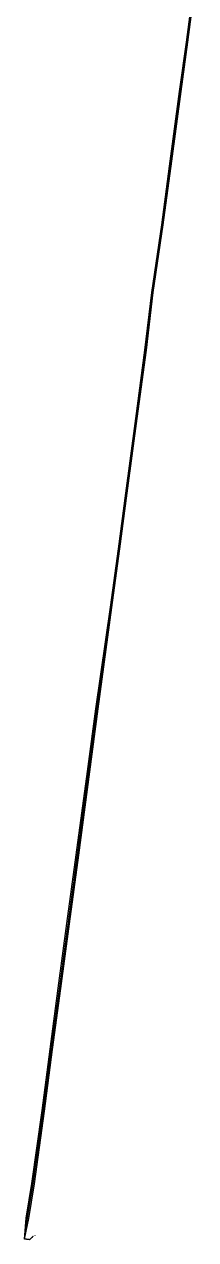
# Model space of a CAD drawing. Header units: metres. Extents: x 275221 to 280529, y 6121714 to 6133118.
# Drawn here: x 278792 to 279471, y 6121714 to 6126541 of the extents above; entities that cross this region are included whole.
import ezdxf

# ---------------------------------------------------------------- set-up
doc = ezdxf.new("R2010")
doc.units = ezdxf.units.M
doc.linetypes.add('Cable Exist OH', pattern=[1, 1, 0])
doc.layers.add('Mains_HV_EXT', color=7, linetype='Continuous')
doc.layers.add('Mains_TR_EXT', color=7, linetype='Continuous')
doc.styles.get("Standard").update_dxf_attribs({"font": 'arial.ttf'})
doc.linetypes.add('Cable E OH', pattern='A,9.4,["E",Standard,S=1.7,R=0,X=0,Y=-1],0', length=9.4)

msp = doc.modelspace()

# ---------------------------------------------------------------- linework, layer by layer
at = {"layer": 'Mains_HV_EXT', "linetype": 'Cable E OH'}
for points in [[(278792.3, 6121716.7), (278798.9, 6121799.6), (278821.8, 6121937.1), (278862.3, 6122226.6), (278894.5, 6122471.1), (278926.9, 6122713), (278961.2, 6122969.9), (278997.8, 6123242.8), (279042.1, 6123574.2), (279075.2, 6123823.1), (279133.4, 6124225.9), (279164.8, 6124458.5), (279194.2, 6124678.8), (279234.1, 6124975.3), (279270.2, 6125246.9), (279297.3, 6125476.5), (279337, 6125744.8), (279367.9, 6125977.6), (279407.6, 6126274), (279434.3, 6126470.5), (279465.2, 6126702.8)], [(278792.3, 6121716.7), (278809.6, 6121797.7), (278831.8, 6121935.7), (278872.2, 6122225.2), (278904.4, 6122469.6), (278936.8, 6122711.6), (278971.2, 6122968.5), (279007.7, 6123241.3), (279052.1, 6123572.8), (279085.2, 6123821.8), (279139.4, 6124225.5), (279170.6, 6124458.2), (279200.1, 6124678.8), (279239.8, 6124974.9), (279276.2, 6125246.9), (279303.1, 6125476.4), (279342.8, 6125744.9), (279374, 6125977.5), (279413.6, 6126273.7), (279439.9, 6126470.1), (279471.1, 6126702.7)]]:
    msp.add_lwpolyline(points, dxfattribs=at)
at = {"layer": 'Mains_TR_EXT', "linetype": 'Cable Exist OH'}
for points in [[(278827, 6121727.1), (278812.9, 6121714.1), (278792.3, 6121716.7), (278804.2, 6121798.7), (278826.8, 6121936.1), (278867.2, 6122225.8), (278899.5, 6122470), (278931.8, 6122712), (278966.3, 6122969.3), (279003, 6123242.3), (279047.1, 6123573.3), (279079.6, 6123822.4), (279136.4, 6124226.1), (279167.8, 6124458.7), (279197.2, 6124679), (279237.1, 6124975.5), (279273.3, 6125247.1), (279300.4, 6125476.7), (279340, 6125745), (279371, 6125977.8), (279410.6, 6126274.2), (279437.3, 6126470.7), (279468.2, 6126703.1)], [(278833.7, 6121731.9), (278833.7, 6121731.1)]]:
    msp.add_lwpolyline(points, dxfattribs=at)

doc.saveas('drawing.dxf')
